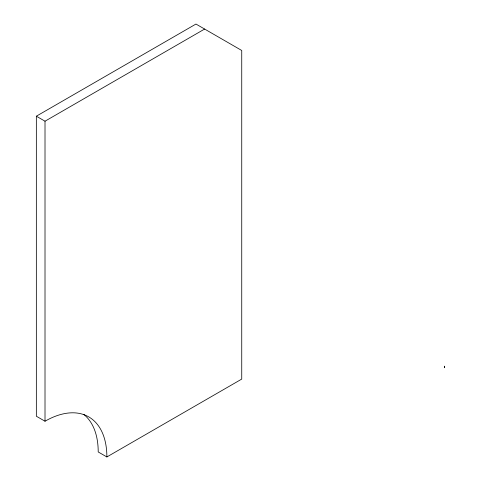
<?xml version="1.0" encoding="UTF-8"?>
<svg xmlns="http://www.w3.org/2000/svg" width="481" height="481" viewBox="0 0 481 481"><rect width="100%" height="100%" fill="white"/><g stroke="black" fill="none" stroke-linecap="round" stroke-linejoin="round"><path stroke-width="0.72" d="M106.872 456.95A87.488 50.511 -60 0 0 45.01 421.23L36.346 416.233L36.346 116.204L195.959 24.05L241.739 50.481L241.739 379.088L106.872 456.95L98.208 451.948A87.488 50.511 -60 0 0 83.736 414.388M36.346 116.204L45.01 121.2L204.617 29.052M45.01 121.2L45.01 421.23M444.654 366.227L444.57 367.706L444.654 366.227"/></g></svg>
